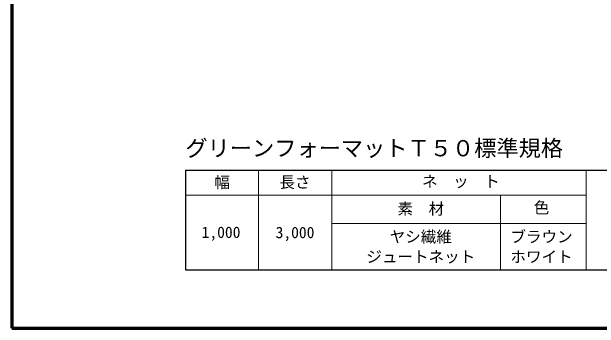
# Model space of a CAD drawing. Units: millimetres, scale not verified. Extents: x 200 to 8201, y 200 to 5825.
# Drawn here: x 200 to 2844, y 200 to 1626 of the extents above; entities that cross this region are included whole.
import ezdxf
from ezdxf.enums import TextEntityAlignment as Align

# ---------------------------------------------------------------- set-up
doc = ezdxf.new("R2010")
doc.units = ezdxf.units.MM
doc.header["$LTSCALE"] = 20
doc.layers.add('C-MTR', color=5, linetype='Continuous')
doc.layers.add('C-MTR-TXT', color=5, linetype='Continuous')
for name, color, linetype, lineweight in [('C-MTR-FRAM', 5, 'Continuous', 25), ('C-MTR-LINE', 5, 'Continuous', 13), ('C-TTL', 2, 'Continuous', 70)]:
    doc.layers.add(name, color=color, linetype=linetype, lineweight=lineweight)
doc.styles.add('ＭＳ ゴシック', font='')
doc.styles.get('ＭＳ ゴシック').set_extended_font_data('MS Gothic')

msp = doc.modelspace()

# ---------------------------------------------------------------- linework, layer by layer
at = {"layer": 'C-MTR-FRAM'}
for p, q in [((981.2, 912.51), (981.2, 462.51)), ((981.2, 912.51), (3557.86, 912.51)), ((981.2, 462.51), (3557.86, 462.51))]:
    msp.add_line(p, q, dxfattribs=at)
at = {"layer": 'C-MTR-LINE'}
for p, q in [((1311.2, 912.51), (1311.2, 462.51)), ((1641.2, 912.51), (1641.2, 462.51)), ((2785.66, 912.51), (2785.66, 462.51)), ((981.2, 799.2), (2786.66, 799.2)), ((2399.56, 799.2), (2399.56, 462.51)), ((1641.2, 672.48), (2785.66, 672.48))]:
    msp.add_line(p, q, dxfattribs=at)
at = {"layer": 'C-TTL'}
msp.add_lwpolyline([(200, 200), (8200, 200), (8200, 5740), (200, 5740)], close=True, dxfattribs=at)

# ---------------------------------------------------------------- texts
at = {"layer": 'C-MTR', "style": 'ＭＳ ゴシック'}
msp.add_text('グリーンフォーマットＴ５０標準規格', height=73.31, dxfattribs=at).set_placement((981.2, 952.51), align=Align.BOTTOM_LEFT)
at = {"layer": 'C-MTR-TXT', "style": 'ＭＳ ゴシック'}
for s, p in [('幅', (1111.92, 816.8)), ('長さ', (1404.65, 816.8)), ('ネ\u3000ッ\u3000ト', (2046.4, 820.76)), ('1,000', (1054.67, 591.42)), ('3,000', (1387.58, 590.43))]:
    msp.add_text(s, height=51.32, dxfattribs=at).set_placement(p, align=Align.BOTTOM_LEFT)
for s, p in [('素\u3000材', (2040.89, 697)), ('色', (2584.17, 701.96)), ('ヤシ繊維', (2040.89, 571.24)), ('ブラウン', (2584.17, 571.24)), ('ジュートネット', (2040.89, 481.18)), ('ホワイト', (2584.17, 481.18))]:
    msp.add_text(s, height=51.32, dxfattribs=at).set_placement(p, align=Align.BOTTOM_CENTER)

doc.saveas('drawing.dxf')
